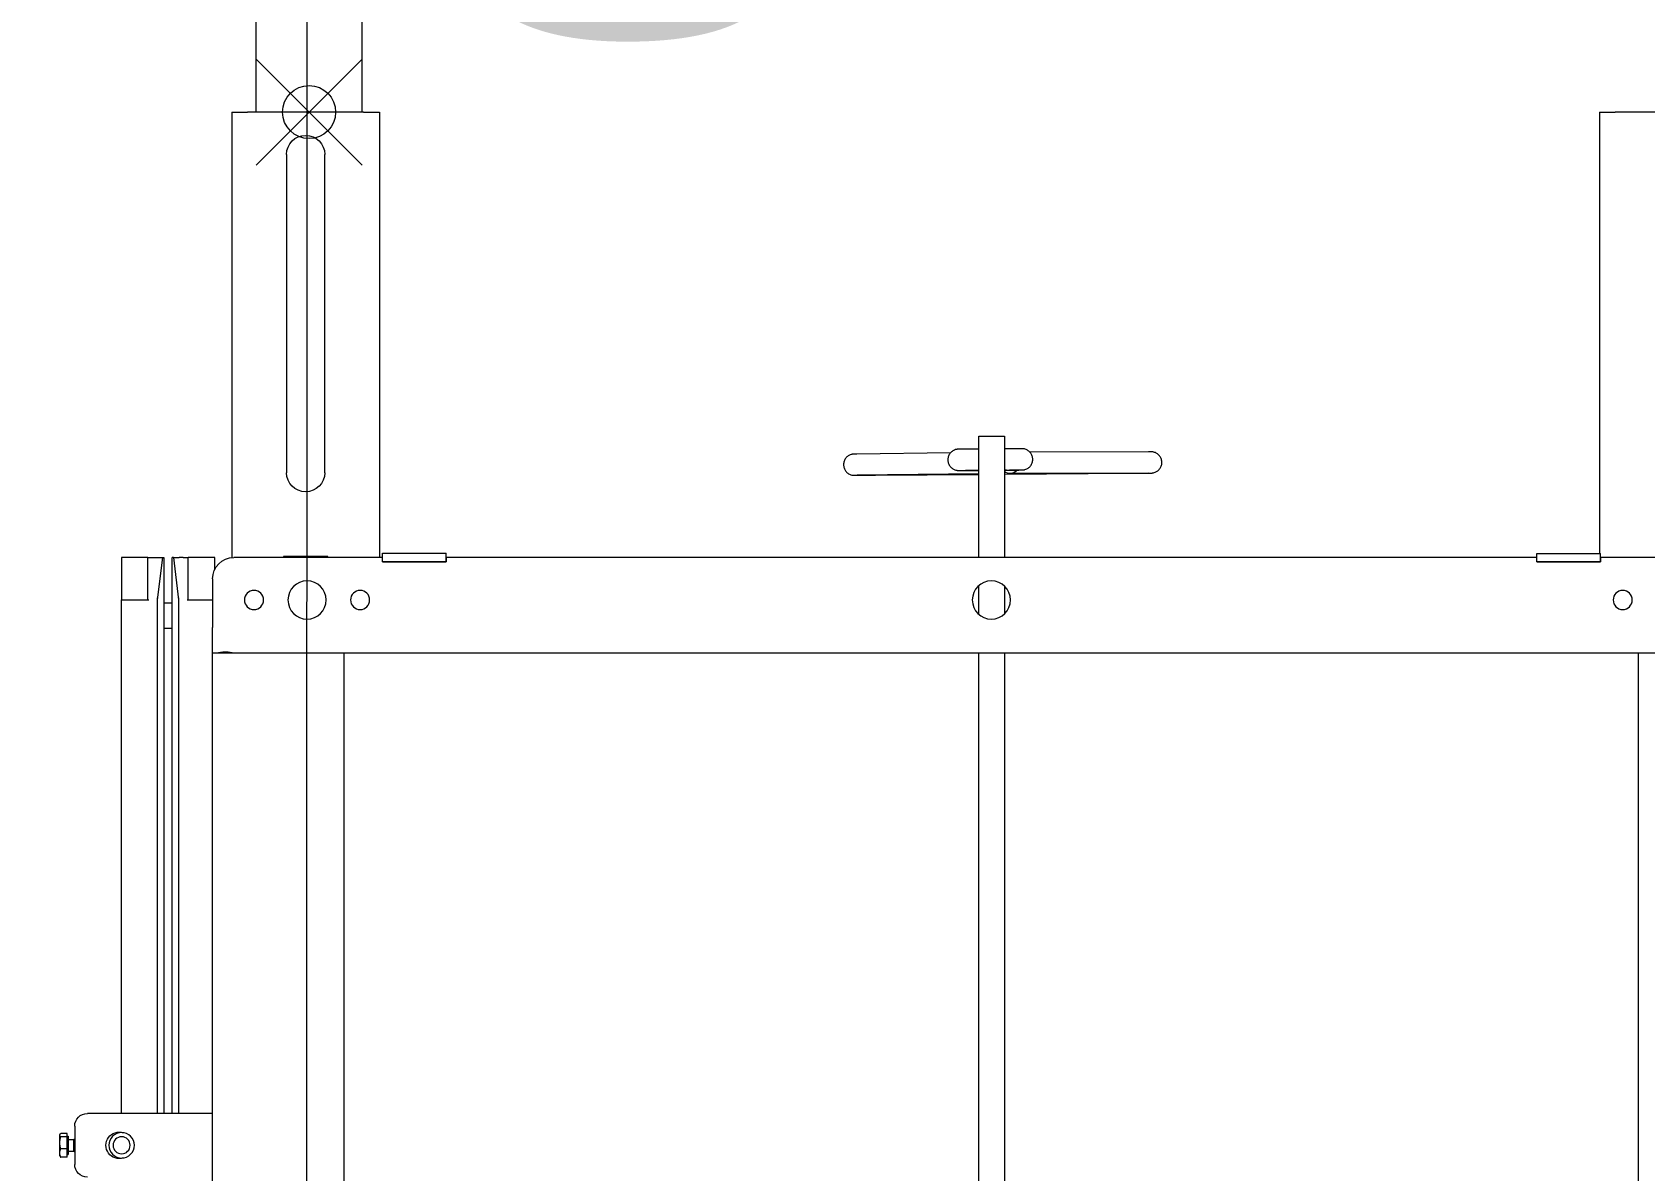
# Model space of a CAD drawing. Extents: x -3873 to 164127, y 7129 to 96529.
# Drawn here: x 84242 to 85002, y 57157 to 57693 of the extents above; entities that cross this region are included whole.
import ezdxf
from ezdxf.enums import TextEntityAlignment as Align

# ---------------------------------------------------------------- set-up
doc = ezdxf.new("R2010")
doc.units = 0
doc.header["$PDMODE"] = 35
doc.header["$PDSIZE"] = 25
doc.layers.get('0').update_dxf_attribs({"linetype": 'CONTINUOUS'})
doc.layers.add('LAYOUT', color=90, linetype='CONTINUOUS')
doc.layers.add('LAYOUT Kromeka', color=1, linetype='CONTINUOUS', lineweight=5)
doc.styles.add('015_100', font='arial.ttf', dxfattribs={"height": 150})
doc.styles.add('MEYN_DIM', font='arial.ttf')

# ---------------------------------------------------------------- blocks, each defined once
blk = doc.blocks.new('g-sd-01-ohc-at-645')
for p, q in [((978.61, 2332.59), (978.61, 2335.64)), ((979.22, 2336.09), (979.01, 2335.97)), ((979.43, 2336.09), (979.22, 2336.09)), ((983.04, 2336.09), (979.43, 2336.09)), ((980.24, 2332.59), (980.24, 2335.64)), ((987.84, 2336.09), (983.04, 2336.09)), ((985.85, 2332.59), (985.85, 2335.64)), ((989.22, 2336.09), (987.84, 2336.09)), ((989.22, 2336.09), (989.43, 2335.97)), ((989.83, 2332.59), (989.83, 2335.64)), ((975.22, 2329.09), (993.22, 2329.09)), ((980.24, 2332.59), (978.61, 2332.59)), ((979.87, 2332.59), (979.87, 2332.09)), ((979.87, 2332.09), (988.57, 2332.09)), ((985.85, 2332.59), (980.24, 2332.59)), ((981.49, 2329.7), (981.22, 2329.09)), ((981.49, 2332.09), (981.49, 2329.7)), ((981.49, 2329.7), (986.95, 2329.7)), ((989.83, 2332.59), (985.85, 2332.59)), ((986.95, 2332.09), (986.95, 2329.7)), ((986.95, 2329.7), (987.22, 2329.09)), ((988.57, 2332.59), (988.57, 2332.09)), ((969.22, 2264.09), (969.22, 2323.09)), ((707.17, 2294.59), (707.17, 2307.09)), ((707.17, 2307.09), (727.17, 2307.09)), ((727.17, 2307.09), (727.17, 2294.09)), ((969.22, 2307.09), (727.17, 2307.09)), ((978.22, 2307.09), (978.05, 2307.09)), ((990.39, 2307.09), (990.22, 2307.09)), ((725.7, 2294.59), (707.17, 2294.59)), ((707.17, 2294.59), (707.17, 2293.49)), ((707.17, 2293.49), (707.17, 2292.21)), ((707.17, 2292.21), (707.17, 2290.34)), ((707.17, 2290.34), (707.17, 2289.49)), ((727.17, 2290.09), (707.17, 2287.59)), ((707.17, 2289.49), (707.17, 2287.59)), ((707.17, 2287.59), (707.17, 2287.09)), ((726.93, 2294.59), (725.7, 2294.59)), ((727.17, 2290.09), (726.18, 2290.09)), ((969.22, 2290.09), (727.17, 2290.09)), ((727.17, 2290.09), (727.17, 2290.09)), ((707.17, 2287.09), (969.22, 2287.09)), ((969.22, 2283.09), (707.17, 2283.09)), ((707.17, 2282.59), (707.17, 2283.09)), ((707.17, 2282.59), (707.17, 2280.68)), ((707.17, 2282.59), (727.17, 2280.09)), ((707.17, 2280.68), (707.17, 2279.84)), ((707.17, 2277.97), (707.17, 2279.84)), ((726.18, 2280.09), (727.17, 2280.09)), ((727.17, 2280.09), (727.17, 2280.09)), ((727.17, 2280.09), (969.22, 2280.09)), ((728.67, 2283.09), (728.67, 2287.09)), ((740.67, 2283.09), (740.67, 2287.09)), ((707.17, 2277.97), (707.17, 2276.69)), ((707.17, 2276.69), (707.17, 2275.59)), ((725.7, 2275.59), (707.17, 2275.59)), ((707.17, 2263.09), (707.17, 2275.59)), ((726.93, 2275.59), (725.7, 2275.59)), ((727.17, 2276.08), (727.17, 2264.09)), ((712.81, 2263.09), (707.17, 2263.09)), ((717.17, 2264.09), (740.17, 2264.09)), ((752.17, 2264.09), (740.17, 2264.09)), ((1434.35, 2264.09), (752.17, 2264.09)), ((752.17, 2261.34), (752.17, 2264.09)), ((752.17, 2254.84), (752.17, 2261.34)), ((497.17, 2255.01), (707.21, 2255.01)), ((497.17, 2255.01), (497.17, 2247.61)), ((707.17, 2184.09), (707.17, 2254.09)), ((752.17, 1539.34), (752.17, 2254.84)), ((497.17, 2192.91), (497.17, 2247.61)), ((517.17, 2229.26), (667.17, 2229.26)), ((706.67, 2230.76), (707.17, 2230.76)), ((706.67, 2209.76), (706.67, 2230.76)), ((667.17, 2211.26), (517.17, 2211.26)), ((707.17, 2209.76), (706.67, 2209.76)), ((2374.17, 2202.09), (752.17, 2202.09)), ((497.17, 2192.91), (497.17, 2185.51)), ((497.17, 2185.51), (707.17, 2185.51)), ((709.17, 2184.09), (705.17, 2184.09)), ((705.17, 2184.09), (705.17, 2154.09)), ((709.17, 2184.09), (707.17, 2184.09)), ((709.17, 2184.09), (709.17, 2154.09)), ((709.17, 2154.09), (709.17, 2184.09)), ((709.17, 2154.09), (705.17, 2154.09)), ((707.17, 2154.09), (709.17, 2154.09)), ((707.17, 1640.09), (707.17, 2154.09)), ((657.88, 1916.43), (658.37, 1960.48)), ((667.73, 1902.99), (668.37, 1960.37)), ((668.34, 1951.71), (667.97, 1902.99)), ((707.17, 1902.99), (650, 1902.99)), ((650, 1902.99), (650, 1890.99)), ((733.97, 1902.99), (720.38, 1902.99)), ((1164, 1902.99), (752.17, 1902.99)), ((650, 1890.99), (707.17, 1890.99)), ((667.32, 1823.09), (667.6, 1888.2)), ((667.87, 1890.99), (667.42, 1831.71)), ((720.55, 1890.99), (733.79, 1890.99)), ((752.17, 1890.99), (1164, 1890.99)), ((657.32, 1823.13), (657.56, 1878.86)), ((709.21, 1640.09), (705.21, 1640.09)), ((705.21, 1640.09), (705.21, 1610.09)), ((709.17, 1640.09), (707.17, 1640.09)), ((709.17, 1610.09), (709.17, 1640.09)), ((709.21, 1640.09), (709.21, 1610.09)), ((497.17, 1610.56), (705.21, 1610.56)), ((497.17, 1610.56), (497.17, 1603.16)), ((709.21, 1610.09), (705.21, 1610.09)), ((707.17, 1610.09), (709.17, 1610.09)), ((707.17, 1540.09), (707.17, 1610.09)), ((497.17, 1548.46), (497.17, 1603.16)), ((2374.17, 1592.09), (752.17, 1592.09))]:
    blk.add_line(p, q)
for centre, radius in [((984.22, 2306.96), 6), ((984.22, 2306.96), 4), ((727.17, 2244.59), 4.5), ((727.17, 2219.59), 9), ((727.17, 2194.59), 4.5), ((727.17, 1897.09), 9), ((727.17, 1599.59), 4.5)]:
    blk.add_circle(centre, radius)
for centre, radius, start, end in [((975.22, 2323.09), 6, 90, 180), ((993.22, 2323.09), 6, 0, 90), ((984.22, 2308.09), 6.25, 342.11737, 197.88263), ((717.17, 2254.09), 10, 90, 180), ((517.17, 2220.26), 9, 90, 270), ((667.17, 2220.26), 9, 270, 90)]:
    blk.add_arc(centre, radius, start, end)
for centre, major_axis, ratio, start_param, end_param in [((662.6, 1888.22), (5, -0.02), 0.865494, 5.439091, 6.978175), ((660.95, 1890.09), (5, -0.04), 0.500915, 0, 0.145929)]:
    blk.add_ellipse(centre, major_axis=major_axis, ratio=ratio, start_param=start_param, end_param=end_param)
for points, weights in [([(979.43, 2336.09), (979.05, 2336.09), (978.61, 2335.64)], [1, 1.0379548493, 1]), ([(980.24, 2335.64), (979.8, 2336.09), (979.43, 2336.09)], [1, 1.0379548493, 1]), ([(983.04, 2336.09), (981.74, 2336.09), (980.24, 2335.64)], [1, 1.0379548493, 1]), ([(985.85, 2335.64), (984.35, 2336.09), (983.04, 2336.09)], [1, 1.0379548493, 1]), ([(987.84, 2336.09), (986.92, 2336.09), (985.85, 2335.64)], [1, 1.0379548493, 1]), ([(989.83, 2335.64), (988.77, 2336.09), (987.84, 2336.09)], [1, 1.0379548493, 1]), ([(989.43, 2335.97), (989.62, 2335.86), (989.83, 2335.64)], [1.01891870038, 1.01792175643, 1])]:
    blk.add_rational_spline(points, weights, degree=2)
for points, knots in [([(726.93, 2294.59), (726.93, 2294.59), (726.93, 2294.59), (726.93, 2294.59), (726.93, 2294.59), (726.93, 2294.59), (726.93, 2294.59), (726.93, 2294.59), (726.93, 2294.59), (726.93, 2294.59), (726.93, 2294.59), (726.93, 2294.59), (726.93, 2294.59), (726.94, 2294.59), (726.95, 2294.58), (726.98, 2294.57), (727, 2294.56), (727.04, 2294.52), (727.06, 2294.49), (727.12, 2294.39), (727.15, 2294.33), (727.17, 2294.2), (727.17, 2294.14), (727.17, 2294.09)], [-0.08146644, -0.08146644, -0.08146644, -0.08146644, -0.08139795, -0.08139795, -0.08127305, -0.08127305, -0.08116225, -0.08116225, -0.0810383, -0.0810383, -0.08084936, -0.08084936, -0.07970686, -0.07970686, -0.06821514, -0.06821514, -0.05894121, -0.05894121, -0.0398095, -0.0398095, -0.01517164, -0.01517164, 0, 0, 0, 0]), ([(727.17, 2276.08), (727.17, 2276.03), (727.17, 2275.98), (727.15, 2275.85), (727.12, 2275.78), (727.06, 2275.69), (727.04, 2275.65), (727, 2275.62), (726.98, 2275.61), (726.95, 2275.59), (726.94, 2275.59), (726.93, 2275.59), (726.93, 2275.59), (726.93, 2275.59), (726.93, 2275.59), (726.93, 2275.59), (726.93, 2275.59), (726.93, 2275.59), (726.93, 2275.59), (726.93, 2275.59), (726.93, 2275.59), (726.93, 2275.59), (726.93, 2275.59), (726.93, 2275.59)], [0, 0, 0, 0, 0.01519174, 0.01519174, 0.03981983, 0.03981983, 0.05894048, 0.05894048, 0.06820946, 0.06820946, 0.07969459, 0.07969459, 0.08083687, 0.08083687, 0.08102576, 0.08102576, 0.08114969, 0.08114969, 0.08126047, 0.08126047, 0.08138535, 0.08138535, 0.08145772, 0.08145772, 0.08145772, 0.08145772]), ([(752.17, 2254.84), (752.17, 2254.84), (752.15, 2254.92), (752.07, 2255.25), (752.01, 2255.5), (751.89, 2256.08), (751.83, 2256.44), (751.75, 2257.24), (751.72, 2257.68), (751.72, 2258.09), (751.72, 2258.5), (751.75, 2258.93), (751.83, 2259.73), (751.89, 2260.1), (752.01, 2260.67), (752.07, 2260.92), (752.15, 2261.26), (752.17, 2261.34), (752.17, 2261.34)], [1.4770638, 1.4770638, 1.4770638, 1.4770638, 1.6001404, 1.6001404, 1.7232171, 1.7232171, 1.8463177, 1.8463177, 1.9694184, 1.9694184, 1.9694184, 2.092519, 2.092519, 2.2156196, 2.2156196, 2.3386963, 2.3386963, 2.4617729, 2.4617729, 2.4617729, 2.4617729]), ([(658.37, 1960.48), (658.38, 1961.03), (658.39, 1961.42), (658.39, 1961.72), (658.39, 1961.77), (658.39, 1961.87), (658.4, 1961.9), (658.4, 1962.02), (658.4, 1962.05), (658.41, 1962.12), (658.41, 1962.17), (658.42, 1962.28), (658.43, 1962.33), (658.44, 1962.46), (658.46, 1962.55), (658.5, 1962.81), (658.54, 1962.99), (658.71, 1963.53), (658.86, 1963.9), (659.31, 1964.69), (659.65, 1965.11), (660.43, 1965.82), (660.89, 1966.12), (661.86, 1966.55), (662.39, 1966.68), (663.45, 1966.78), (663.99, 1966.75), (665.03, 1966.51), (665.53, 1966.31), (666.44, 1965.76), (666.85, 1965.41), (667.54, 1964.6), (667.83, 1964.13), (668.12, 1963.4), (668.2, 1963.15), (668.29, 1962.77), (668.32, 1962.65), (668.35, 1962.44), (668.36, 1962.35), (668.38, 1962.19), (668.38, 1962.11), (668.39, 1962), (668.39, 1961.96), (668.39, 1961.9), (668.39, 1961.88), (668.4, 1961.83), (668.4, 1961.81), (668.4, 1961.72), (668.4, 1961.67), (668.4, 1961.41), (668.4, 1961.11), (668.39, 1960.16), (668.39, 1959.43), (668.38, 1957.79), (668.37, 1956.88), (668.36, 1954.94), (668.35, 1953.88), (668.34, 1952.45), (668.34, 1952.08), (668.34, 1951.71)], [0, 0, 0, 0, 0.329396, 0.329396, 0.414336, 0.414336, 0.478217, 0.478217, 0.492642, 0.492642, 0.511711, 0.511711, 0.528074, 0.528074, 0.55403, 0.55403, 0.608543, 0.608543, 0.72597, 0.72597, 0.883156, 0.883156, 1.042462, 1.042462, 1.201782, 1.201782, 1.361104, 1.361104, 1.520425, 1.520425, 1.679747, 1.679747, 1.839062, 1.839062, 1.917763, 1.917763, 1.955381, 1.955381, 1.981825, 1.981825, 2.006387, 2.006387, 2.026495, 2.026495, 2.043392, 2.043392, 2.075399, 2.075399, 2.167372, 2.167372, 2.445298, 2.445298, 2.800219, 2.800219, 3.121208, 3.121208, 3.440985, 3.440985, 3.552852, 3.552852, 3.552852, 3.552852]), ([(668.39, 1961.57), (668.39, 1961.57), (668.39, 1961.56), (668.39, 1961.53), (668.39, 1961.46), (668.38, 1961.19), (668.38, 1960.91), (668.38, 1960.49), (668.37, 1960.43), (668.37, 1960.37)], [3.1177314, 3.1177314, 3.1177314, 3.1177314, 3.1495508, 3.1495508, 3.2639634, 3.2639634, 3.4990977, 3.4990977, 3.537607, 3.537607, 3.537607, 3.537607]), ([(656, 1902.99), (656, 1903.5), (656.01, 1904.01), (656.02, 1905.91), (656.03, 1907.23), (656.06, 1909.47), (656.07, 1910.42), (656.08, 1911.84), (656.09, 1912.3), (656.1, 1912.65), (656.1, 1912.69), (656.1, 1912.87), (656.11, 1912.91), (656.11, 1913.01), (656.12, 1913.04), (656.13, 1913.15), (656.14, 1913.22), (656.16, 1913.38), (656.17, 1913.46), (656.22, 1913.7), (656.26, 1913.87), (656.41, 1914.36), (656.54, 1914.69), (656.96, 1915.45), (657.28, 1915.87), (658.03, 1916.59), (658.48, 1916.89), (659.44, 1917.35), (659.96, 1917.5), (661.02, 1917.63), (661.56, 1917.61), (662.6, 1917.4), (663.11, 1917.21), (664.04, 1916.68), (664.46, 1916.34), (665.17, 1915.55), (665.47, 1915.09), (665.78, 1914.37), (665.87, 1914.12), (665.97, 1913.75), (665.99, 1913.63), (666.03, 1913.42), (666.05, 1913.33), (666.07, 1913.16), (666.08, 1913.07), (666.09, 1912.96), (666.09, 1912.93), (666.09, 1912.85), (666.09, 1912.81), (666.1, 1912.75), (666.1, 1912.73), (666.1, 1912.66), (666.1, 1912.63), (666.1, 1912.5), (666.1, 1912.4), (666.1, 1911.87), (666.1, 1911.18), (666.09, 1909.34), (666.09, 1908.2), (666.08, 1906.32), (666.07, 1905.7), (666.07, 1905.06)], [5.8979, 5.8979, 5.8979, 5.8979, 6.062421, 6.062421, 6.54113, 6.54113, 7.020338, 7.020338, 7.501596, 7.501596, 7.633942, 7.633942, 7.665847, 7.665847, 7.679848, 7.679848, 7.704258, 7.704258, 7.72902, 7.72902, 7.780139, 7.780139, 7.885539, 7.885539, 8.039365, 8.039365, 8.198618, 8.198618, 8.357936, 8.357936, 8.517262, 8.517262, 8.676588, 8.676588, 8.835913, 8.835913, 8.995224, 8.995224, 9.07382, 9.07382, 9.110952, 9.110952, 9.137723, 9.137723, 9.166254, 9.166254, 9.178878, 9.178878, 9.203282, 9.203282, 9.228445, 9.228445, 9.286595, 9.286595, 9.460827, 9.460827, 9.99088, 9.99088, 10.487002, 10.487002, 10.710607, 10.710607, 10.710607, 10.710607]), ([(666.09, 1912.39), (666.09, 1912.39), (666.09, 1912.39), (666.09, 1912.38), (666.09, 1912.33), (666.09, 1912.1), (666.08, 1911.83), (666.07, 1910.92), (666.06, 1910.15), (666.04, 1908.24), (666.03, 1907.04), (666.01, 1904.86), (666.01, 1903.94), (666, 1902.99)], [3.126503, 3.126503, 3.126503, 3.126503, 3.141498, 3.141498, 3.265352, 3.265352, 3.564338, 3.564338, 4.009188, 4.009188, 4.482247, 4.482247, 4.787387, 4.787387, 4.787387, 4.787387]), ([(665.95, 1890.04), (665.94, 1888.64), (665.93, 1887.35), (665.91, 1885.22), (665.9, 1884.35), (665.88, 1883.09), (665.88, 1882.78), (665.87, 1882.46), (665.87, 1882.43), (665.86, 1882.35), (665.86, 1882.32), (665.86, 1882.23), (665.85, 1882.2), (665.84, 1882.09), (665.84, 1882.02), (665.82, 1881.87), (665.8, 1881.79), (665.76, 1881.57), (665.73, 1881.42), (665.61, 1880.97), (665.49, 1880.67), (665.13, 1879.94), (664.83, 1879.52), (664.12, 1878.77), (663.69, 1878.44), (662.75, 1877.94), (662.24, 1877.76), (661.19, 1877.58), (660.65, 1877.58), (659.6, 1877.74), (659.08, 1877.9), (658.13, 1878.38), (657.69, 1878.71), (656.94, 1879.46), (656.63, 1879.9), (656.27, 1880.61), (656.18, 1880.86), (656.02, 1881.36), (655.96, 1881.61), (655.91, 1881.93), (655.9, 1882.01), (655.89, 1882.13), (655.89, 1882.19), (655.88, 1882.29), (655.88, 1882.34), (655.87, 1882.42), (655.87, 1882.45), (655.87, 1882.51), (655.87, 1882.53), (655.87, 1882.63), (655.87, 1882.69), (655.86, 1883), (655.87, 1883.34), (655.87, 1884.54), (655.87, 1885.55), (655.89, 1887.89), (655.89, 1889.2), (655.9, 1890.74), (655.91, 1890.86), (655.91, 1890.99)], [0, 0, 0, 0, 0.487438, 0.487438, 0.966506, 0.966506, 1.448373, 1.448373, 1.49184, 1.49184, 1.521329, 1.521329, 1.538101, 1.538101, 1.562576, 1.562576, 1.586736, 1.586736, 1.631852, 1.631852, 1.727542, 1.727542, 1.877757, 1.877757, 2.036955, 2.036955, 2.196269, 2.196269, 2.355594, 2.355594, 2.51492, 2.51492, 2.674245, 2.674245, 2.833561, 2.833561, 2.912293, 2.912293, 2.989972, 2.989972, 3.013263, 3.013263, 3.031662, 3.031662, 3.056207, 3.056207, 3.080397, 3.080397, 3.121219, 3.121219, 3.243443, 3.243443, 3.612192, 3.612192, 4.145101, 4.145101, 4.625867, 4.625867, 4.667499, 4.667499, 4.667499, 4.667499]), ([(665.91, 1890.99), (665.9, 1889.87), (665.89, 1888.81), (665.88, 1886.66), (665.87, 1885.6), (665.87, 1883.95), (665.87, 1883.34), (665.87, 1882.85), (665.87, 1882.74), (665.87, 1882.74)], [6.018305, 6.018305, 6.018305, 6.018305, 6.390315, 6.390315, 6.86723, 6.86723, 7.34281, 7.34281, 7.552657, 7.552657, 7.552657, 7.552657]), ([(666.45, 1890.99), (666.31, 1890.82), (666.15, 1890.65), (665.96, 1890.48), (665.93, 1890.45), (665.9, 1890.43)], [0.8160328, 0.8160328, 0.8160328, 0.8160328, 0.88315581, 0.88315581, 0.8942895, 0.8942895, 0.8942895, 0.8942895]), ([(667.42, 1831.71), (667.41, 1830.63), (667.4, 1829.53), (667.39, 1827.5), (667.38, 1826.53), (667.36, 1824.83), (667.36, 1824.08), (667.34, 1822.86), (667.34, 1822.39), (667.33, 1821.92), (667.33, 1821.81), (667.32, 1821.67), (667.32, 1821.64), (667.32, 1821.54), (667.32, 1821.51), (667.31, 1821.43), (667.31, 1821.4), (667.31, 1821.32), (667.3, 1821.28), (667.29, 1821.17), (667.28, 1821.11), (667.26, 1820.93), (667.24, 1820.81), (667.15, 1820.44), (667.08, 1820.18), (666.8, 1819.49), (666.56, 1819.06), (665.94, 1818.27), (665.54, 1817.9), (664.66, 1817.31), (664.16, 1817.08), (663.14, 1816.8), (662.6, 1816.74), (661.54, 1816.79), (661.01, 1816.91), (660.02, 1817.29), (659.55, 1817.57), (658.73, 1818.25), (658.37, 1818.66), (657.81, 1819.56), (657.59, 1820.06), (657.44, 1820.7), (657.41, 1820.82), (657.38, 1821.04), (657.36, 1821.13), (657.35, 1821.27), (657.34, 1821.31), (657.34, 1821.39), (657.33, 1821.43), (657.33, 1821.51), (657.33, 1821.54), (657.33, 1821.6), (657.33, 1821.62), (657.32, 1821.67), (657.32, 1821.7), (657.32, 1821.77), (657.32, 1821.81), (657.32, 1822), (657.32, 1822.19), (657.32, 1822.65), (657.32, 1822.87), (657.32, 1823.13)], [0, 0, 0, 0, 0.324945, 0.324945, 0.644052, 0.644052, 0.963641, 0.963641, 1.28427, 1.28427, 1.447382, 1.447382, 1.508468, 1.508468, 1.534725, 1.534725, 1.547038, 1.547038, 1.563242, 1.563242, 1.582316, 1.582316, 1.617866, 1.617866, 1.697505, 1.697505, 1.841396, 1.841396, 2.000572, 2.000572, 2.15988, 2.15988, 2.319202, 2.319202, 2.478524, 2.478524, 2.637846, 2.637846, 2.797167, 2.797167, 2.95646, 2.95646, 2.994655, 2.994655, 3.023234, 3.023234, 3.036896, 3.036896, 3.050245, 3.050245, 3.067755, 3.067755, 3.084145, 3.084145, 3.111985, 3.111985, 3.184243, 3.184243, 3.401719, 3.401719, 3.553593, 3.553593, 3.553593, 3.553593]), ([(667.32, 1823.09), (667.32, 1822.56), (667.32, 1822.17), (667.32, 1821.93), (667.32, 1821.9), (667.32, 1821.88), (667.32, 1821.87), (667.32, 1821.87)], [0, 0, 0, 0, 0.3193477, 0.3193477, 0.3929377, 0.3929377, 0.4211127, 0.4211127, 0.4211127, 0.4211127])]:
    blk.add_open_spline(points, degree=3, knots=knots)
blk.add_open_spline([(666.07, 1905.06), (666.06, 1904.34), (666.06, 1903.65), (666.05, 1902.99)], degree=3)
blk = doc.blocks.new('updown_2000_2000_700_2700')
at = {"linetype": 'Continuous'}
for p, q in [((2700, 25), (0, 25)), ((2700, 25), (2700, -25)), ((2700, -25), (0, -25))]:
    blk.add_line(p, q, dxfattribs=at)
blk.add_point((2700, 0), dxfattribs=at)
at = {"linetype": 'Continuous', "style": 'MEYN_DIM', "flags": 4}
blk.add_attdef('000', text='', height=150, dxfattribs=at).set_placement((0, 225), align=Align.TOP_LEFT)
blk.add_attdef('000', text='', height=150, dxfattribs=at).set_placement((2675, 225), align=Align.TOP_RIGHT)
at = {"linetype": 'Continuous', "style": '015_100', "flags": 9}
blk.add_attdef('BLOCK', (-1350, 0), '', height=150, dxfattribs=at)

msp = doc.modelspace()

# ---------------------------------------------------------------- linework, layer by layer
at = {"layer": 'LAYOUT Kromeka', "elevation": -15419959.69}
msp.add_lwpolyline([(83727.59, 63133.87), (83721.97, 47023.65, 0.412929), (84124.92, 46618.64), (85259.11, 46618.64, 0.415704), (85662.06, 47023.65), (85662.06, 60626.61), (85662.06, 60701.85, 1), (85017.06, 60701.85), (85017.06, 60331.81), (85017.06, 56376, -1), (84371.23, 56376), (84372.61, 60367.81), (84372.59, 63130.55)], format="xyb", dxfattribs=at)

# ---------------------------------------------------------------- block references
at = {"layer": 'LAYOUT Kromeka', "ltscale": 20}
ref = msp.add_blockref('updown_2000_2000_700_2700', (84372.61, 60355.68, -15419959.69), dxfattribs=dict(at, rotation=270))
ref.add_attrib('000', '2100', dxfattribs={"layer": 'LAYOUT', "color": 4, "linetype": 'Continuous', "ltscale": 20, "height": 150, "rotation": 270, "style": 'MEYN_DIM'}).set_placement((84597.61, 57680.68, -15419959.69), align=Align.TOP_RIGHT)
at = {"layer": 'LAYOUT Kromeka', "xscale": -1, "rotation": 90}
msp.add_blockref('g-sd-01-ohc-at-645', (86591.23, 58152.85, -15419959.69), dxfattribs=at)

doc.saveas('drawing.dxf')
